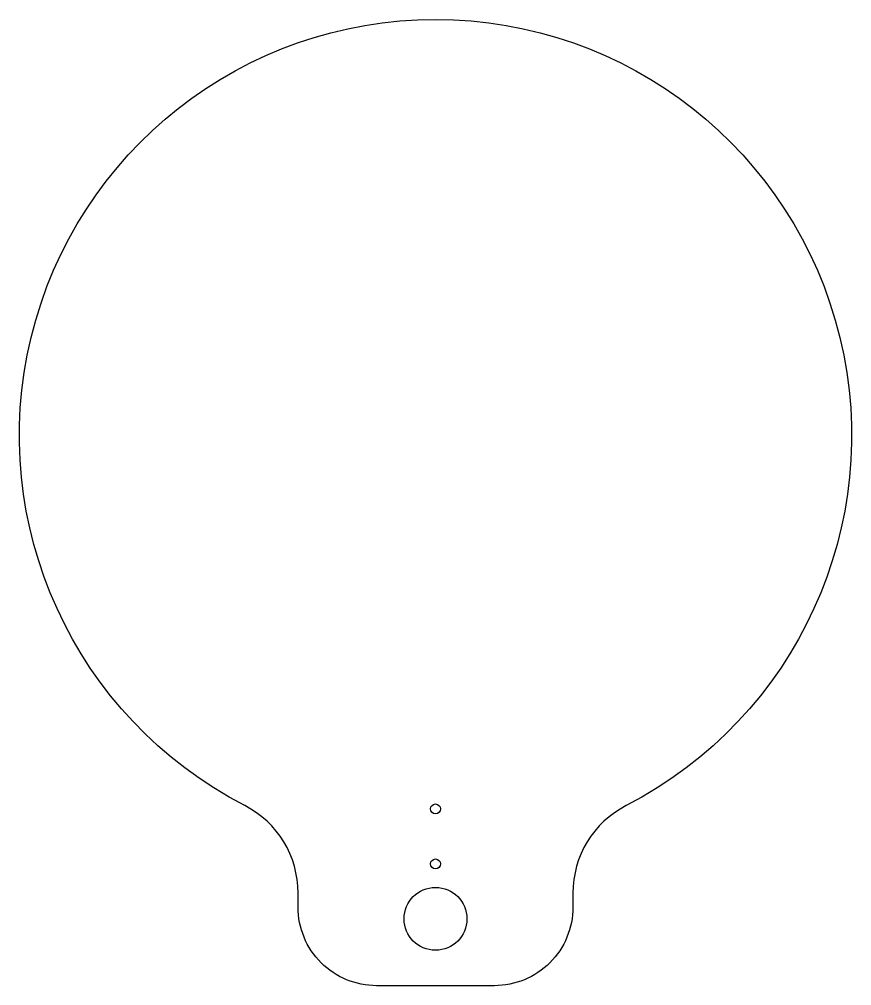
# Model space of a CAD drawing. Header units: millimetres. Extents: x -53 to 53, y -70 to 53.
import ezdxf

# ---------------------------------------------------------------- set-up
doc = ezdxf.new("R2010")
doc.units = ezdxf.units.MM
doc.layers.get('0').update_dxf_attribs({"linetype": 'CONTINUOUS'})

msp = doc.modelspace()

# ---------------------------------------------------------------- linework, layer by layer
msp.add_lwpolyline([(17.5, -60.03, -0.414214), (7.5, -70.03), (-7.5, -70.03, -0.414214), (-17.5, -60.03), (-17.5, -58.23, 0.280809), (-24.27, -47.11, -4.124195), (24.27, -47.11, 0.280809), (17.5, -58.23)], format="xyb", close=True)
for centre, radius in [((0, -47.52), 0.625), ((0, -54.52), 0.625), ((0, -61.52), 4)]:
    msp.add_circle(centre, radius)

doc.saveas('drawing.dxf')
